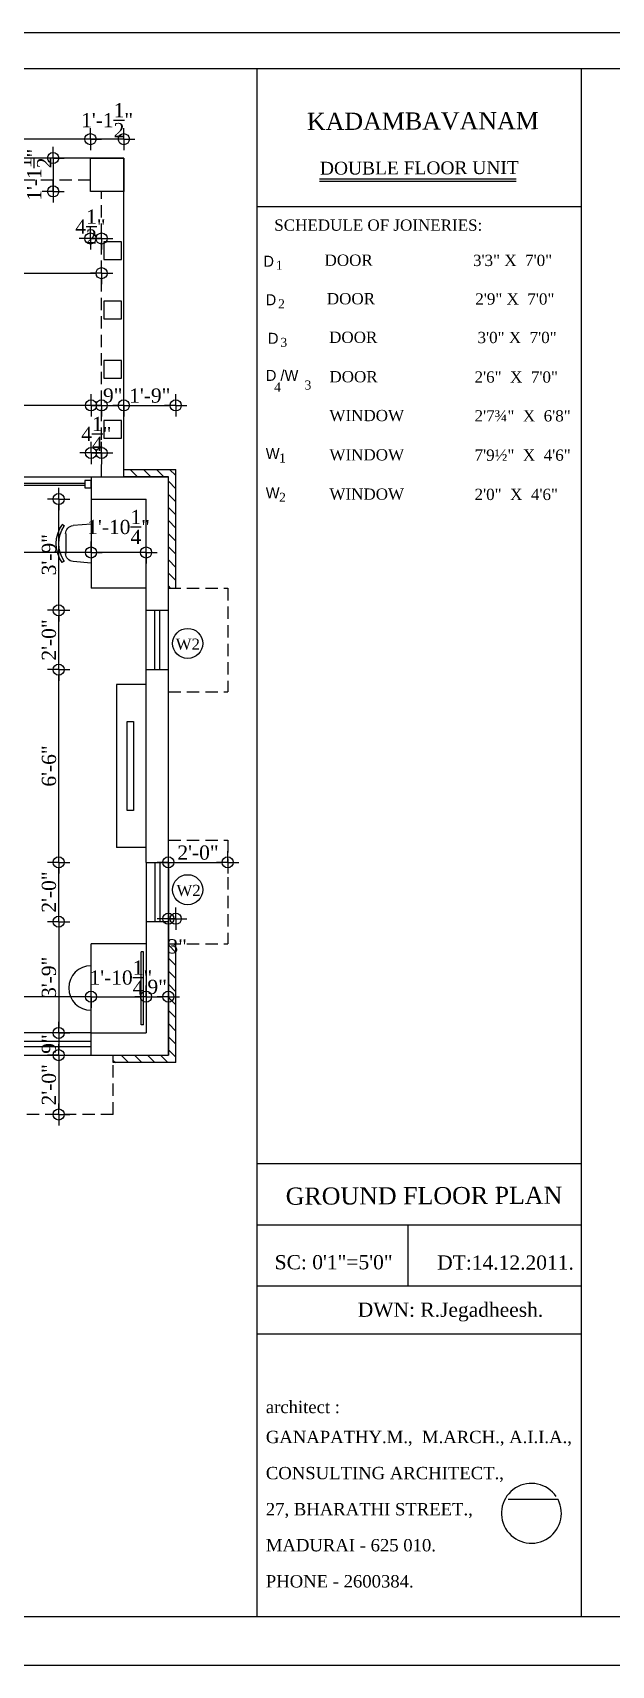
# Model space of a CAD drawing. Extents: x -4781 to 3971, y -2954 to -1072.
# Drawn here: x -1880 to -1646, y -2324 to -1663 of the extents above; entities that cross this region are included whole.
import ezdxf

# ---------------------------------------------------------------- set-up
doc = ezdxf.new("R2010")
doc.units = 0
doc.header["$LTSCALE"] = 20
doc.header["$MEASUREMENT"] = 0
doc.header["$PDMODE"] = 34
doc.linetypes.add('HIDDEN', pattern=[0.375, 0.25, -0.125])
doc.layers.get('0').update_dxf_attribs({"linetype": 'CONTINUOUS'})
doc.layers.get('DEFPOINTS').update_dxf_attribs({"linetype": 'CONTINUOUS'})
doc.layers.add('area', color=3, linetype='CONTINUOUS', plot=False)
doc.layers.add('correct', color=230, linetype='CONTINUOUS', plot=False)
for name, color, linetype in [('border', 230, 'CONTINUOUS'), ('BORTEXT', 2, 'CONTINUOUS'), ('CABINET', 1, 'CONTINUOUS'), ('DIMLINE', 254, 'CONTINUOUS'), ('FURN', 10, 'CONTINUOUS'), ('glass', 4, 'CONTINUOUS'), ('Roof lilne', 31, 'CONTINUOUS'), ('text', 2, 'CONTINUOUS'), ('TEXTS', 2, 'CONTINUOUS'), ('wall', 13, 'CONTINUOUS'), ('WINDOW', 4, 'CONTINUOUS'), ('window sill', 5, 'CONTINUOUS'), ('windowtext', 2, 'CONTINUOUS'), ('winsill', 5, 'CONTINUOUS')]:
    doc.layers.add(name, color=color, linetype=linetype)
doc.styles.add('DIMTEXT', font='times_1.ttf')
doc.styles.add('STYLE1', font='times_1.ttf')
doc.styles.add('style3', font='tt0142m_.ttf')
doc.styles.add('style4', font='times_1.ttf')
doc.styles.add('style5', font='times_1.ttf')
doc.dimstyles.new('ARCH_48_0', dxfattribs={"dimtxt": 5.75, "dimasz": 2.25, "dimexe": 0.25, "dimexo": 0, "dimgap": 1, "dimtad": 1, "dimzin": 3, "dimdsep": 46, "dimlunit": 4, "dimtxsty": 'DIMTEXT', "dimblk": 'BLK', "dimcen": 0, "dimdle": 0.09375, "dimse1": 1, "dimse2": 1, "dimclrd": 254, "dimclrt": 3, "dimadec": 1, "dimazin": 0, "dimtfac": 1, "dimtix": 1, "dimtmove": 2, "dimatfit": 3, "dimldrblk": 'NONE', "dimfxl": 0.25, "dimtvp": 1.4625, "dimtolj": 1, "dimtzin": 15, "dimarcsym": 0})

# ---------------------------------------------------------------- blocks, each defined once
blk = doc.blocks.new('BLK')
for q in [(-2, 0), (0, 2), (2, 0), (0, -2)]:
    blk.add_line((0, 0), q)
blk.add_circle((0, 0), 1)
blk = doc.blocks.new('*D109')
at = {"layer": 'DEFPOINTS', "color": 0, "lineweight": -2, "transparency": 16777216}
for p in [(-1834.55, -2022.65), (-1869.89, -2067.65), (-1860.12, -2067.65)]:
    blk.add_point(p, dxfattribs=at)
at = {"layer": 'DIMLINE', "color": 254, "lineweight": -2, "transparency": 16777216}
blk.add_line((-1869.89, -2024.9), (-1869.89, -2065.4), dxfattribs=at)
at = {"layer": 'DIMLINE', "color": 254, "lineweight": -2, "transparency": 16777216, "xscale": 2.25, "yscale": 2.25, "zscale": 2.25}
for p, rotation in [((-1869.89, -2022.65), 90), ((-1869.89, -2067.65), 270)]:
    blk.add_blockref('BLK', p, dxfattribs=dict(at, rotation=rotation))
at = {"layer": 'DIMLINE', "color": 3, "lineweight": -2, "transparency": 16777216, "insert": (-1873.82, -2045.15), "char_height": 5.75, "attachment_point": 5, "rotation": 90, "style": 'DIMTEXT'}
blk.add_mtext('\\A1;3\'-9"', dxfattribs=at)
blk = doc.blocks.new('_None')
blk = doc.blocks.new('*D110')
at = {"layer": 'DEFPOINTS', "color": 0, "lineweight": -2, "transparency": 16777216}
for p in [(-1869.89, -1998.65), (-1834.55, -1998.65), (-1834.55, -2022.65)]:
    blk.add_point(p, dxfattribs=at)
at = {"layer": 'DIMLINE', "color": 254, "lineweight": -2, "transparency": 16777216}
blk.add_line((-1869.89, -2020.4), (-1869.89, -2000.9), dxfattribs=at)
at = {"layer": 'DIMLINE', "color": 254, "lineweight": -2, "transparency": 16777216, "xscale": 2.25, "yscale": 2.25, "zscale": 2.25}
for p, rotation in [((-1869.89, -1998.65), 90), ((-1869.89, -2022.65), 270)]:
    blk.add_blockref('BLK', p, dxfattribs=dict(at, rotation=rotation))
at = {"layer": 'DIMLINE', "color": 3, "lineweight": -2, "transparency": 16777216, "insert": (-1873.81, -2010.65), "char_height": 5.75, "attachment_point": 5, "rotation": 90, "style": 'DIMTEXT'}
blk.add_mtext('\\A1;2\'-0"', dxfattribs=at)
blk = doc.blocks.new('*D111')
at = {"layer": 'DEFPOINTS', "color": 0, "lineweight": -2, "transparency": 16777216}
for p in [(-1869.89, -1920.65), (-1834.55, -1920.65), (-1830.05, -1998.65)]:
    blk.add_point(p, dxfattribs=at)
at = {"layer": 'DIMLINE', "color": 254, "lineweight": -2, "transparency": 16777216}
blk.add_line((-1869.89, -1996.4), (-1869.89, -1922.9), dxfattribs=at)
at = {"layer": 'DIMLINE', "color": 254, "lineweight": -2, "transparency": 16777216, "xscale": 2.25, "yscale": 2.25, "zscale": 2.25}
for p, rotation in [((-1869.89, -1920.65), 90), ((-1869.89, -1998.65), 270)]:
    blk.add_blockref('BLK', p, dxfattribs=dict(at, rotation=rotation))
at = {"layer": 'DIMLINE', "color": 3, "lineweight": -2, "transparency": 16777216, "insert": (-1873.81, -1959.65), "char_height": 5.75, "attachment_point": 5, "rotation": 90, "style": 'DIMTEXT'}
blk.add_mtext('\\A1;6\'-6"', dxfattribs=at)
blk = doc.blocks.new('*D112')
at = {"layer": 'DEFPOINTS', "color": 0, "lineweight": -2, "transparency": 16777216}
for p in [(-1869.89, -1896.65), (-1834.55, -1896.65), (-1834.55, -1920.65)]:
    blk.add_point(p, dxfattribs=at)
at = {"layer": 'DIMLINE', "color": 254, "lineweight": -2, "transparency": 16777216}
blk.add_line((-1869.89, -1918.4), (-1869.89, -1898.9), dxfattribs=at)
at = {"layer": 'DIMLINE', "color": 254, "lineweight": -2, "transparency": 16777216, "xscale": 2.25, "yscale": 2.25, "zscale": 2.25}
for p, rotation in [((-1869.89, -1896.65), 90), ((-1869.89, -1920.65), 270)]:
    blk.add_blockref('BLK', p, dxfattribs=dict(at, rotation=rotation))
at = {"layer": 'DIMLINE', "color": 3, "lineweight": -2, "transparency": 16777216, "insert": (-1873.81, -1908.65), "char_height": 5.75, "attachment_point": 5, "rotation": 90, "style": 'DIMTEXT'}
blk.add_mtext('\\A1;2\'-0"', dxfattribs=at)
blk = doc.blocks.new('*D113')
at = {"layer": 'DEFPOINTS', "color": 0, "lineweight": -2, "transparency": 16777216}
for p in [(-1959.14, -1851.65), (-1869.89, -1851.65), (-1834.55, -1896.65)]:
    blk.add_point(p, dxfattribs=at)
at = {"layer": 'DIMLINE', "color": 254, "lineweight": -2, "transparency": 16777216}
blk.add_line((-1869.89, -1894.4), (-1869.89, -1853.9), dxfattribs=at)
at = {"layer": 'DIMLINE', "color": 254, "lineweight": -2, "transparency": 16777216, "xscale": 2.25, "yscale": 2.25, "zscale": 2.25}
for p, rotation in [((-1869.89, -1851.65), 90), ((-1869.89, -1896.65), 270)]:
    blk.add_blockref('BLK', p, dxfattribs=dict(at, rotation=rotation))
at = {"layer": 'DIMLINE', "color": 3, "lineweight": -2, "transparency": 16777216, "insert": (-1873.82, -1874.15), "char_height": 5.75, "attachment_point": 5, "rotation": 90, "style": 'DIMTEXT'}
blk.add_mtext('\\A1;3\'-9"', dxfattribs=at)
blk = doc.blocks.new('*D114')
at = {"layer": 'DEFPOINTS', "color": 0, "lineweight": -2, "transparency": 16777216}
for p in [(-1856.8, -1850.13), (-1856.8, -1873.25), (-1834.55, -1890.49)]:
    blk.add_point(p, dxfattribs=at)
at = {"layer": 'DIMLINE', "color": 254, "lineweight": -2, "transparency": 16777216}
blk.add_line((-1836.8, -1873.25), (-1854.55, -1873.25), dxfattribs=at)
at = {"layer": 'DIMLINE', "color": 254, "lineweight": -2, "transparency": 16777216, "xscale": 2.25, "yscale": 2.25, "zscale": 2.25, "rotation": 180}
blk.add_blockref('BLK', (-1856.8, -1873.25), dxfattribs=at)
at = {"layer": 'DIMLINE', "color": 254, "lineweight": -2, "transparency": 16777216, "xscale": 2.25, "yscale": 2.25, "zscale": 2.25}
blk.add_blockref('BLK', (-1834.55, -1873.25), dxfattribs=at)
at = {"layer": 'DIMLINE', "color": 3, "lineweight": -2, "transparency": 16777216, "insert": (-1845.67, -1862.94), "char_height": 5.75, "attachment_point": 5, "style": 'DIMTEXT'}
blk.add_mtext('\\A1;1\'-10{\\H1.000000x;\\S1/4;}"', dxfattribs=at)
blk = doc.blocks.new('*D115')
at = {"layer": 'DEFPOINTS', "color": 0, "lineweight": -2, "transparency": 16777216}
for p in [(-1856.8, -1847.15), (-1950.29, -1851.65), (-1950.29, -1873.25)]:
    blk.add_point(p, dxfattribs=at)
at = {"layer": 'DIMLINE', "color": 254, "lineweight": -2, "transparency": 16777216}
blk.add_line((-1859.05, -1873.25), (-1948.04, -1873.25), dxfattribs=at)
at = {"layer": 'DIMLINE', "color": 254, "lineweight": -2, "transparency": 16777216, "xscale": 2.25, "yscale": 2.25, "zscale": 2.25, "rotation": 180}
blk.add_blockref('BLK', (-1950.29, -1873.25), dxfattribs=at)
at = {"layer": 'DIMLINE', "color": 254, "lineweight": -2, "transparency": 16777216, "xscale": 2.25, "yscale": 2.25, "zscale": 2.25}
blk.add_blockref('BLK', (-1856.8, -1873.25), dxfattribs=at)
at = {"layer": 'DIMLINE', "color": 3, "lineweight": -2, "transparency": 16777216, "insert": (-1903.54, -1865.5), "char_height": 5.75, "attachment_point": 5, "style": 'DIMTEXT'}
blk.add_mtext('\\A1;7\'-9{\\H1.000000x;\\S1/2;}"', dxfattribs=at)
blk = doc.blocks.new('*D120')
at = {"layer": 'DEFPOINTS', "color": 0, "lineweight": -2, "transparency": 16777216}
for p in [(-1834.55, -2031.65), (-1834.55, -2053), (-1856.8, -2067.65)]:
    blk.add_point(p, dxfattribs=at)
at = {"layer": 'DIMLINE', "color": 254, "lineweight": -2, "transparency": 16777216}
blk.add_line((-1854.55, -2053), (-1836.8, -2053), dxfattribs=at)
at = {"layer": 'DIMLINE', "color": 254, "lineweight": -2, "transparency": 16777216, "xscale": 2.25, "yscale": 2.25, "zscale": 2.25, "rotation": 180}
blk.add_blockref('BLK', (-1856.8, -2053), dxfattribs=at)
at = {"layer": 'DIMLINE', "color": 254, "lineweight": -2, "transparency": 16777216, "xscale": 2.25, "yscale": 2.25, "zscale": 2.25}
blk.add_blockref('BLK', (-1834.55, -2053), dxfattribs=at)
at = {"layer": 'DIMLINE', "color": 3, "lineweight": -2, "transparency": 16777216, "insert": (-1844.75, -2045.25), "char_height": 5.75, "attachment_point": 5, "style": 'DIMTEXT'}
blk.add_mtext('\\A1;1\'-10{\\H1.000000x;\\S1/4;}"', dxfattribs=at)
blk = doc.blocks.new('*D121')
at = {"layer": 'DEFPOINTS', "color": 0, "lineweight": -2, "transparency": 16777216}
for p in [(-1950.3, -2053), (-1950.3, -2067.65), (-1856.8, -2067.65)]:
    blk.add_point(p, dxfattribs=at)
at = {"layer": 'DIMLINE', "color": 254, "lineweight": -2, "transparency": 16777216}
blk.add_line((-1859.05, -2053), (-1948.05, -2053), dxfattribs=at)
at = {"layer": 'DIMLINE', "color": 254, "lineweight": -2, "transparency": 16777216, "xscale": 2.25, "yscale": 2.25, "zscale": 2.25, "rotation": 180}
blk.add_blockref('BLK', (-1950.3, -2053), dxfattribs=at)
at = {"layer": 'DIMLINE', "color": 254, "lineweight": -2, "transparency": 16777216, "xscale": 2.25, "yscale": 2.25, "zscale": 2.25}
blk.add_blockref('BLK', (-1856.8, -2053), dxfattribs=at)
at = {"layer": 'DIMLINE', "color": 3, "lineweight": -2, "transparency": 16777216, "insert": (-1903.55, -2045.25), "char_height": 5.75, "attachment_point": 5, "style": 'DIMTEXT'}
blk.add_mtext('\\A1;7\'-9{\\H1.000000x;\\S1/2;}"', dxfattribs=at)
blk = doc.blocks.new('*D135')
at = {"layer": 'DEFPOINTS', "color": 0, "lineweight": -2, "transparency": 16777216}
for p in [(-1950.29, -1813.74), (-1856.8, -1842.65), (-1950.29, -1847.15)]:
    blk.add_point(p, dxfattribs=at)
at = {"layer": 'DIMLINE', "color": 254, "lineweight": -2, "transparency": 16777216}
blk.add_line((-1859.05, -1813.74), (-1948.04, -1813.74), dxfattribs=at)
at = {"layer": 'DIMLINE', "color": 254, "lineweight": -2, "transparency": 16777216, "xscale": 2.25, "yscale": 2.25, "zscale": 2.25, "rotation": 180}
blk.add_blockref('BLK', (-1950.29, -1813.74), dxfattribs=at)
at = {"layer": 'DIMLINE', "color": 254, "lineweight": -2, "transparency": 16777216, "xscale": 2.25, "yscale": 2.25, "zscale": 2.25}
blk.add_blockref('BLK', (-1856.8, -1813.74), dxfattribs=at)
at = {"layer": 'DIMLINE', "color": 3, "lineweight": -2, "transparency": 16777216, "insert": (-1903.54, -1805.98), "char_height": 5.75, "attachment_point": 5, "style": 'DIMTEXT'}
blk.add_mtext('\\A1;7\'-9{\\H1.000000x;\\S1/2;}"', dxfattribs=at)
blk = doc.blocks.new('*D136')
at = {"layer": 'DEFPOINTS', "color": 0, "lineweight": -2, "transparency": 16777216}
for p in [(-1843.55, -1813.74), (-1852.55, -1817.66), (-1843.55, -1820.18)]:
    blk.add_point(p, dxfattribs=at)
at = {"layer": 'DIMLINE', "color": 254, "lineweight": -2, "transparency": 16777216}
blk.add_line((-1850.3, -1813.74), (-1845.8, -1813.74), dxfattribs=at)
at = {"layer": 'DIMLINE', "color": 254, "lineweight": -2, "transparency": 16777216, "xscale": 2.25, "yscale": 2.25, "zscale": 2.25, "rotation": 180}
blk.add_blockref('BLK', (-1852.55, -1813.74), dxfattribs=at)
at = {"layer": 'DIMLINE', "color": 254, "lineweight": -2, "transparency": 16777216, "xscale": 2.25, "yscale": 2.25, "zscale": 2.25}
blk.add_blockref('BLK', (-1843.55, -1813.74), dxfattribs=at)
at = {"layer": 'DIMLINE', "color": 3, "lineweight": -2, "transparency": 16777216, "insert": (-1848.05, -1809.8), "char_height": 5.75, "attachment_point": 5, "style": 'DIMTEXT'}
blk.add_mtext('\\A1;9"', dxfattribs=at)
blk = doc.blocks.new('*D140')
at = {"layer": 'DEFPOINTS', "color": 0, "lineweight": -2, "transparency": 16777216}
for p in [(-1857.05, -1706), (-1857.05, -1713.65), (-1843.55, -1713.65)]:
    blk.add_point(p, dxfattribs=at)
at = {"layer": 'DIMLINE', "color": 254, "lineweight": -2, "transparency": 16777216}
for p, q in [((-1859.3, -1706), (-1861.55, -1706)), ((-1843.55, -1706), (-1857.05, -1706)), ((-1841.3, -1706), (-1839.05, -1706))]:
    blk.add_line(p, q, dxfattribs=at)
at = {"layer": 'DIMLINE', "color": 254, "lineweight": -2, "transparency": 16777216, "xscale": 2.25, "yscale": 2.25, "zscale": 2.25}
blk.add_blockref('BLK', (-1857.05, -1706), dxfattribs=at)
at = {"layer": 'DIMLINE', "color": 254, "lineweight": -2, "transparency": 16777216, "xscale": 2.25, "yscale": 2.25, "zscale": 2.25, "rotation": 180}
blk.add_blockref('BLK', (-1843.55, -1706), dxfattribs=at)
at = {"layer": 'DIMLINE', "color": 3, "lineweight": -2, "transparency": 16777216, "insert": (-1850.3, -1698.31), "char_height": 5.75, "attachment_point": 5, "style": 'DIMTEXT'}
blk.add_mtext('\\A1;1\'-1{\\H1.000000x;\\S1/2;}"', dxfattribs=at)
blk = doc.blocks.new('*D141')
at = {"layer": 'DEFPOINTS', "color": 0, "lineweight": -2, "transparency": 16777216}
for p in [(-1968.05, -1706), (-1968.05, -1713.65), (-1857.05, -1713.65)]:
    blk.add_point(p, dxfattribs=at)
at = {"layer": 'DIMLINE', "color": 254, "lineweight": -2, "transparency": 16777216}
blk.add_line((-1859.3, -1706), (-1965.8, -1706), dxfattribs=at)
at = {"layer": 'DIMLINE', "color": 254, "lineweight": -2, "transparency": 16777216, "xscale": 2.25, "yscale": 2.25, "zscale": 2.25, "rotation": 180}
blk.add_blockref('BLK', (-1968.05, -1706), dxfattribs=at)
at = {"layer": 'DIMLINE', "color": 254, "lineweight": -2, "transparency": 16777216, "xscale": 2.25, "yscale": 2.25, "zscale": 2.25}
blk.add_blockref('BLK', (-1857.05, -1706), dxfattribs=at)
at = {"layer": 'DIMLINE', "color": 3, "lineweight": -2, "transparency": 16777216, "insert": (-1912.55, -1702.07), "char_height": 5.75, "attachment_point": 5, "style": 'DIMTEXT'}
blk.add_mtext('\\A1;9\'-3"', dxfattribs=at)
blk = doc.blocks.new('*D142')
at = {"layer": 'DEFPOINTS', "color": 0, "lineweight": -2, "transparency": 16777216}
for p in [(-1852.8, -1713.65), (-1872.13, -1727.15), (-1852.8, -1727.15)]:
    blk.add_point(p, dxfattribs=at)
at = {"layer": 'DIMLINE', "color": 254, "lineweight": -2, "transparency": 16777216}
for p, q in [((-1872.13, -1711.4), (-1872.13, -1709.15)), ((-1872.13, -1713.65), (-1872.13, -1727.15)), ((-1872.13, -1729.4), (-1872.13, -1731.65))]:
    blk.add_line(p, q, dxfattribs=at)
at = {"layer": 'DIMLINE', "color": 254, "lineweight": -2, "transparency": 16777216, "xscale": 2.25, "yscale": 2.25, "zscale": 2.25}
for p, rotation in [((-1872.13, -1713.65), 270), ((-1872.13, -1727.15), 90)]:
    blk.add_blockref('BLK', p, dxfattribs=dict(at, rotation=rotation))
at = {"layer": 'DIMLINE', "color": 3, "lineweight": -2, "transparency": 16777216, "insert": (-1879.82, -1720.4), "char_height": 5.75, "attachment_point": 5, "rotation": 90, "style": 'DIMTEXT'}
blk.add_mtext('\\A1;1\'-1{\\H1.000000x;\\S1/2;}"', dxfattribs=at)
blk = doc.blocks.new('*D143')
at = {"layer": 'DEFPOINTS', "color": 0, "lineweight": -2, "transparency": 16777216}
for p in [(-1857.05, -1727.15), (-1852.55, -1727.15), (-1857.05, -1746.19)]:
    blk.add_point(p, dxfattribs=at)
at = {"layer": 'DIMLINE', "color": 254, "lineweight": -2, "transparency": 16777216}
for p, q in [((-1859.3, -1746.19), (-1861.55, -1746.19)), ((-1852.55, -1746.19), (-1857.05, -1746.19)), ((-1850.3, -1746.19), (-1848.05, -1746.19))]:
    blk.add_line(p, q, dxfattribs=at)
at = {"layer": 'DIMLINE', "color": 254, "lineweight": -2, "transparency": 16777216, "xscale": 2.25, "yscale": 2.25, "zscale": 2.25}
blk.add_blockref('BLK', (-1857.05, -1746.19), dxfattribs=at)
at = {"layer": 'DIMLINE', "color": 254, "lineweight": -2, "transparency": 16777216, "xscale": 2.25, "yscale": 2.25, "zscale": 2.25, "rotation": 180}
blk.add_blockref('BLK', (-1852.55, -1746.19), dxfattribs=at)
at = {"layer": 'DIMLINE', "color": 3, "lineweight": -2, "transparency": 16777216, "insert": (-1857.05, -1741.36), "char_height": 5.75, "attachment_point": 5, "style": 'DIMTEXT'}
blk.add_mtext('\\A1;4{\\H1.000000x;\\S1/2;}"', dxfattribs=at)
blk = doc.blocks.new('*D146')
at = {"layer": 'DEFPOINTS', "color": 0, "lineweight": -2, "transparency": 16777216}
for p in [(-1822.55, -1813.74), (-1843.55, -1841.15), (-1822.55, -1839.65)]:
    blk.add_point(p, dxfattribs=at)
at = {"layer": 'DIMLINE', "color": 254, "lineweight": -2, "transparency": 16777216}
blk.add_line((-1841.3, -1813.74), (-1824.8, -1813.74), dxfattribs=at)
at = {"layer": 'DIMLINE', "color": 254, "lineweight": -2, "transparency": 16777216, "xscale": 2.25, "yscale": 2.25, "zscale": 2.25, "rotation": 180}
blk.add_blockref('BLK', (-1843.55, -1813.74), dxfattribs=at)
at = {"layer": 'DIMLINE', "color": 254, "lineweight": -2, "transparency": 16777216, "xscale": 2.25, "yscale": 2.25, "zscale": 2.25}
blk.add_blockref('BLK', (-1822.55, -1813.74), dxfattribs=at)
at = {"layer": 'DIMLINE', "color": 3, "lineweight": -2, "transparency": 16777216, "insert": (-1833.05, -1809.8), "char_height": 5.75, "attachment_point": 5, "style": 'DIMTEXT'}
blk.add_mtext('\\A1;1\'-9"', dxfattribs=at)
blk = doc.blocks.new('*D159')
at = {"layer": 'DEFPOINTS', "color": 0, "lineweight": -2, "transparency": 16777216}
for p in [(-1880.06, -2067.65), (-1880.06, -2076.65), (-1869.89, -2076.65)]:
    blk.add_point(p, dxfattribs=at)
at = {"layer": 'DIMLINE', "color": 254, "lineweight": -2, "transparency": 16777216}
blk.add_line((-1869.89, -2069.9), (-1869.89, -2074.4), dxfattribs=at)
at = {"layer": 'DIMLINE', "color": 254, "lineweight": -2, "transparency": 16777216, "xscale": 2.25, "yscale": 2.25, "zscale": 2.25}
for p, rotation in [((-1869.89, -2067.65), 90), ((-1869.89, -2076.65), 270)]:
    blk.add_blockref('BLK', p, dxfattribs=dict(at, rotation=rotation))
at = {"layer": 'DIMLINE', "color": 3, "lineweight": -2, "transparency": 16777216, "insert": (-1873.82, -2072.15), "char_height": 5.75, "attachment_point": 5, "rotation": 90, "style": 'DIMTEXT'}
blk.add_mtext('\\A1;9"', dxfattribs=at)
blk = doc.blocks.new('*D160')
at = {"layer": 'DEFPOINTS', "color": 0, "lineweight": -2, "transparency": 16777216}
for p in [(-1865.39, -2076.65), (-1869.89, -2100.65), (-1865.39, -2100.65)]:
    blk.add_point(p, dxfattribs=at)
at = {"layer": 'DIMLINE', "color": 254, "lineweight": -2, "transparency": 16777216}
blk.add_line((-1869.89, -2078.9), (-1869.89, -2098.4), dxfattribs=at)
at = {"layer": 'DIMLINE', "color": 254, "lineweight": -2, "transparency": 16777216, "xscale": 2.25, "yscale": 2.25, "zscale": 2.25}
for p, rotation in [((-1869.89, -2076.65), 90), ((-1869.89, -2100.65), 270)]:
    blk.add_blockref('BLK', p, dxfattribs=dict(at, rotation=rotation))
at = {"layer": 'DIMLINE', "color": 3, "lineweight": -2, "transparency": 16777216, "insert": (-1873.81, -2088.65), "char_height": 5.75, "attachment_point": 5, "rotation": 90, "style": 'DIMTEXT'}
blk.add_mtext('\\A1;2\'-0"', dxfattribs=at)
blk = doc.blocks.new('A$C10F2659E')
at = {"layer": 'CABINET'}
for p, q in [((0, 15.78), (7.3, 15.14)), ((10.81, 14.93), (11.7, 15.54)), ((10.27, 3.87), (10.27, 11.9)), ((0, 0), (7.3, 0.63)), ((10.81, 0.85), (11.7, 0.23))]:
    blk.add_line(p, q, dxfattribs=at)
at = {"layer": 'CABINET', "extrusion": (0, 0, -1)}
for centre, major_axis, start_param, end_param in [((7.02, 11.9), (2.3, 2.3), -0.69866, 0.785398), ((0.52, 7.89), (-8.82, 8.82), 1.756144, 2.956245), ((0.52, 7.89), (-9.58, 9.58), 1.756144, 2.956245), ((7.02, 3.87), (-2.3, 2.3), 2.356194, 3.840252)]:
    blk.add_ellipse(centre, major_axis=major_axis, ratio=1, start_param=start_param, end_param=end_param, dxfattribs=at)
blk = doc.blocks.new('*D234')
at = {"layer": 'DEFPOINTS', "color": 0, "lineweight": -2, "transparency": 16777216}
for p in [(-1825.55, -1969.04), (-1822.55, -2021.45), (-1822.55, -2035.36)]:
    blk.add_point(p, dxfattribs=at)
at = {"layer": 'DIMLINE', "color": 254, "lineweight": -2, "transparency": 16777216}
for p, q in [((-1827.8, -2021.45), (-1830.05, -2021.45)), ((-1825.55, -2021.45), (-1822.55, -2021.45)), ((-1820.3, -2021.45), (-1818.05, -2021.45))]:
    blk.add_line(p, q, dxfattribs=at)
at = {"layer": 'DIMLINE', "color": 254, "lineweight": -2, "transparency": 16777216, "xscale": 2.25, "yscale": 2.25, "zscale": 2.25}
blk.add_blockref('BLK', (-1825.55, -2021.45), dxfattribs=at)
at = {"layer": 'DIMLINE', "color": 254, "lineweight": -2, "transparency": 16777216, "xscale": 2.25, "yscale": 2.25, "zscale": 2.25, "rotation": 180}
blk.add_blockref('BLK', (-1822.55, -2021.45), dxfattribs=at)
at = {"layer": 'DIMLINE', "color": 3, "lineweight": -2, "transparency": 16777216, "insert": (-1821.98, -2032.64), "char_height": 5.75, "attachment_point": 5, "style": 'DIMTEXT'}
blk.add_mtext('\\A1;3"', dxfattribs=at)
blk = doc.blocks.new('*D235')
at = {"layer": 'DEFPOINTS', "color": 0, "lineweight": -2, "transparency": 16777216}
for p in [(-1825.55, -2053), (-1834.55, -2063.15), (-1825.55, -2063.15)]:
    blk.add_point(p, dxfattribs=at)
at = {"layer": 'DIMLINE', "color": 254, "lineweight": -2, "transparency": 16777216}
blk.add_line((-1832.3, -2053), (-1827.8, -2053), dxfattribs=at)
at = {"layer": 'DIMLINE', "color": 254, "lineweight": -2, "transparency": 16777216, "xscale": 2.25, "yscale": 2.25, "zscale": 2.25, "rotation": 180}
blk.add_blockref('BLK', (-1834.55, -2053), dxfattribs=at)
at = {"layer": 'DIMLINE', "color": 254, "lineweight": -2, "transparency": 16777216, "xscale": 2.25, "yscale": 2.25, "zscale": 2.25}
blk.add_blockref('BLK', (-1825.55, -2053), dxfattribs=at)
at = {"layer": 'DIMLINE', "color": 3, "lineweight": -2, "transparency": 16777216, "insert": (-1830.05, -2049.07), "char_height": 5.75, "attachment_point": 5, "style": 'DIMTEXT'}
blk.add_mtext('\\A1;9"', dxfattribs=at)
blk = doc.blocks.new('*D236')
at = {"layer": 'DEFPOINTS', "color": 0, "lineweight": -2, "transparency": 16777216}
for p in [(-1852.55, -1760.24), (-1972.55, -1771.74), (-1852.55, -1784.9)]:
    blk.add_point(p, dxfattribs=at)
at = {"layer": 'DIMLINE', "color": 254, "lineweight": -2, "transparency": 16777216}
blk.add_line((-1970.3, -1760.24), (-1854.8, -1760.24), dxfattribs=at)
at = {"layer": 'DIMLINE', "color": 254, "lineweight": -2, "transparency": 16777216, "xscale": 2.25, "yscale": 2.25, "zscale": 2.25, "rotation": 180}
blk.add_blockref('BLK', (-1972.55, -1760.24), dxfattribs=at)
at = {"layer": 'DIMLINE', "color": 254, "lineweight": -2, "transparency": 16777216, "xscale": 2.25, "yscale": 2.25, "zscale": 2.25}
blk.add_blockref('BLK', (-1852.55, -1760.24), dxfattribs=at)
at = {"layer": 'DIMLINE', "color": 3, "lineweight": -2, "transparency": 16777216, "insert": (-1912.55, -1756.32), "char_height": 5.75, "attachment_point": 5, "style": 'DIMTEXT'}
blk.add_mtext('\\A1;10\'-0"', dxfattribs=at)
blk = doc.blocks.new('*D363')
at = {"layer": 'DEFPOINTS', "color": 0, "lineweight": -2, "transparency": 16777216}
for p in [(-1852.55, -1832.99), (-1856.8, -1842.65), (-1852.55, -1842.65)]:
    blk.add_point(p, dxfattribs=at)
at = {"layer": 'DIMLINE', "color": 254, "lineweight": -2, "transparency": 16777216}
for p, q in [((-1859.05, -1832.99), (-1861.3, -1832.99)), ((-1856.8, -1832.99), (-1852.55, -1832.99)), ((-1850.3, -1832.99), (-1848.05, -1832.99))]:
    blk.add_line(p, q, dxfattribs=at)
at = {"layer": 'DIMLINE', "color": 254, "lineweight": -2, "transparency": 16777216, "xscale": 2.25, "yscale": 2.25, "zscale": 2.25}
blk.add_blockref('BLK', (-1856.8, -1832.99), dxfattribs=at)
at = {"layer": 'DIMLINE', "color": 254, "lineweight": -2, "transparency": 16777216, "xscale": 2.25, "yscale": 2.25, "zscale": 2.25, "rotation": 180}
blk.add_blockref('BLK', (-1852.55, -1832.99), dxfattribs=at)
at = {"layer": 'DIMLINE', "color": 3, "lineweight": -2, "transparency": 16777216, "insert": (-1854.67, -1825.29), "char_height": 5.75, "attachment_point": 5, "style": 'DIMTEXT'}
blk.add_mtext('\\A1;4{\\H1.000000x;\\S1/4;}"', dxfattribs=at)
blk = doc.blocks.new('*D493')
at = {"layer": 'DEFPOINTS', "color": 0, "lineweight": -2, "transparency": 16777216}
for p in [(-1825.55, -1981.84), (-1801.55, -1998.65), (-1801.55, -2018.62)]:
    blk.add_point(p, dxfattribs=at)
at = {"layer": 'DIMLINE', "color": 254, "lineweight": -2, "transparency": 16777216}
blk.add_line((-1823.3, -1998.65), (-1803.8, -1998.65), dxfattribs=at)
at = {"layer": 'DIMLINE', "color": 254, "lineweight": -2, "transparency": 16777216, "xscale": 2.25, "yscale": 2.25, "zscale": 2.25, "rotation": 180}
blk.add_blockref('BLK', (-1825.55, -1998.65), dxfattribs=at)
at = {"layer": 'DIMLINE', "color": 254, "lineweight": -2, "transparency": 16777216, "xscale": 2.25, "yscale": 2.25, "zscale": 2.25}
blk.add_blockref('BLK', (-1801.55, -1998.65), dxfattribs=at)
at = {"layer": 'DIMLINE', "color": 3, "lineweight": -2, "transparency": 16777216, "insert": (-1813.55, -1994.73), "char_height": 5.75, "attachment_point": 5, "style": 'DIMTEXT'}
blk.add_mtext('\\A1;2\'-0"', dxfattribs=at)

msp = doc.modelspace()

# ---------------------------------------------------------------- hatches: boundary and pattern name
at = {"lineweight": -2}
h = msp.add_hatch(dxfattribs=at)
h.set_pattern_fill('ANSI31', color=8, scale=30, style=0)
h.set_pattern_definition([(135, (-4116.0925, -1001.7172), (2.6516504, 2.6516504), [])])
h.paths.add_polyline_path([(-1822.546, -1887.654), (-1822.546, -1839.654), (-1843.546, -1839.654), (-1843.546, -1842.654), (-1825.546, -1842.654), (-1825.546, -1887.654)])
h = msp.add_hatch(dxfattribs=at)
h.set_pattern_fill('ANSI31', color=8, scale=30, style=0)
h.set_pattern_definition([(135, (-4117.7175, -1002.0834), (2.6516504, 2.6516504), [])])
h.paths.add_polyline_path([(-1838.337, -2052.854), (-1838.349, -2052.752), (-1838.671, -2055.541)])
h.paths.add_polyline_path([(-1847.796, -2079.654), (-1822.546, -2079.654), (-1822.546, -2031.654), (-1825.546, -2031.654), (-1825.546, -2076.654), (-1847.796, -2076.654)])

# ---------------------------------------------------------------- linework, layer by layer
for p, q in [((-1857.046, -1713.654), (-1968.046, -1713.654)), ((-1843.546, -1842.654), (-1843.546, -1727.154)), ((-1950.291, -1842.654), (-1856.796, -1842.654))]:
    msp.add_line(p, q)
at = {"linetype": 'HIDDEN'}
for p, q in [((-1857.046, -1722.654), (-1968.046, -1722.654)), ((-1852.546, -1842.654), (-1852.546, -1727.154))]:
    msp.add_line(p, q, dxfattribs=at)
at = {"lineweight": -2}
for points in [[(-1851.646, -1754.754), (-1844.446, -1754.754), (-1844.446, -1747.554), (-1851.646, -1747.554)], [(-1851.646, -1778.754), (-1844.446, -1778.754), (-1844.446, -1771.554), (-1851.646, -1771.554)], [(-1851.646, -1802.754), (-1844.446, -1802.754), (-1844.446, -1795.554), (-1851.646, -1795.554)], [(-1851.646, -1827.054), (-1844.446, -1827.054), (-1844.446, -1819.854), (-1851.646, -1819.854)]]:
    msp.add_lwpolyline(points, close=True, dxfattribs=at)
at = {"color": 2, "lineweight": -2}
msp.add_lwpolyline([(-1859.296, -1847.154), (-1856.796, -1847.154), (-1856.796, -1844.154), (-1859.296, -1844.154)], close=True, dxfattribs=at)
at = {"layer": 'area', "lineweight": -2}
msp.add_lwpolyline([(-2272.546, -1713.654), (-2272.546, -1842.654), (-2290.546, -1842.654), (-2290.546, -2076.654), (-2156.796, -2076.654), (-2156.796, -2145.654), (-1959.296, -2145.654), (-1959.296, -2076.654), (-1825.546, -2076.654), (-1825.546, -1842.654), (-1843.546, -1842.654), (-1843.546, -1713.654), (-1981.546, -1713.654), (-1981.546, -1737.654), (-2134.546, -1737.654), (-2134.546, -1713.654), (-2272.546, -1713.654)], dxfattribs=at)
at = {"layer": 'border', "lineweight": -2}
for p, q in [((-2327.034, -1677.366), (428.566, -1677.366)), ((-2327.034, -2303.821), (428.566, -2303.821))]:
    msp.add_line(p, q, dxfattribs=at)
at = {"layer": 'border', "color": 13}
for p, q in [((-1789.822, -1677.366), (-1789.822, -2303.821)), ((-1658.591, -1677.366), (-1658.591, -2303.821)), ((-1789.822, -1733.24), (-1658.591, -1733.24)), ((-1789.822, -2120.548), (-1658.591, -2120.548)), ((-1789.822, -2145.368), (-1658.591, -2145.368)), ((-1728.756, -2145.368), (-1728.756, -2170)), ((-1789.776, -2170), (-1658.591, -2170)), ((-1789.822, -2189.421), (-1658.591, -2189.421))]:
    msp.add_line(p, q, dxfattribs=at)
at = {"layer": 'BORTEXT'}
msp.add_lwpolyline([(-1668.669, -2255.276, 34.7524071), (-1667.961, -2256.475), (-1688.076, -2256.475)], format="xyb", dxfattribs=at)
at = {"layer": 'CABINET'}
for p, q in [((-1856.796, -1851.654), (-1856.796, -1887.654)), ((-1834.546, -1887.654), (-1856.796, -1887.654)), ((-1846.546, -1926.654), (-1846.546, -1992.654)), ((-1834.546, -1926.654), (-1846.546, -1926.654)), ((-1834.546, -1992.654), (-1846.546, -1992.654)), ((-1834.546, -2031.654), (-1856.796, -2031.654)), ((-1856.796, -2067.654), (-1856.796, -2031.654))]:
    msp.add_line(p, q, dxfattribs=at)
msp.add_lwpolyline([(-1842.188, -1941.616), (-1839.611, -1941.616), (-1839.611, -1977.692), (-1842.188, -1977.692)], close=True, dxfattribs=at)
at = {"layer": 'correct', "color": 3, "lineweight": -2}
msp.add_lwpolyline([(-2327.034, -1662.913), (-299.381, -1662.913), (-299.381, -2323.553), (-2327.034, -2323.553)], close=True, dxfattribs=at)
at = {"layer": 'FURN'}
msp.add_arc((-1856.796, -2049.475), 9, 90, 270, dxfattribs=at)
at = {"layer": 'glass'}
for p, q in [((-1836.546, -2064.416), (-1836.546, -2034.892)), ((-1835.546, -2034.892), (-1836.546, -2034.892)), ((-1835.546, -2064.416), (-1835.546, -2034.892)), ((-1835.546, -2064.416), (-1836.546, -2064.416))]:
    msp.add_line(p, q, dxfattribs=at)
at = {"layer": 'glass', "lineweight": -2}
msp.add_lwpolyline([(-1859.296, -1846.095), (-1886.046, -1846.095), (-1886.046, -1845.213), (-1859.296, -1845.213)], close=True, dxfattribs=at)
at = {"layer": 'Roof lilne', "linetype": 'HIDDEN'}
for p, q in [((-1825.546, -1887.654), (-1801.546, -1887.654)), ((-1801.546, -1887.654), (-1801.546, -1929.654)), ((-1825.546, -1929.654), (-1801.546, -1929.654)), ((-1825.546, -1989.654), (-1801.546, -1989.654)), ((-1801.546, -1989.654), (-1801.546, -2031.654)), ((-1825.546, -2031.654), (-1801.546, -2031.654)), ((-1847.796, -2100.654), (-1847.796, -2079.654)), ((-1847.796, -2100.654), (-1959.296, -2100.654))]:
    msp.add_line(p, q, dxfattribs=at)
at = {"layer": 'TEXTS', "color": 7}
for p, q in [((-1684.927, -1722.188), (-1764.478, -1722.188)), ((-1684.927, -1723.18), (-1764.478, -1723.18))]:
    msp.add_line(p, q, dxfattribs=at)
at = {"layer": 'wall'}
for p, q in [((-1856.796, -1842.654), (-1856.796, -1851.654)), ((-1843.546, -1839.654), (-1822.546, -1839.654)), ((-1825.546, -1896.654), (-1825.546, -1842.654)), ((-1834.546, -1896.654), (-1834.546, -1851.654)), ((-1825.546, -1887.654), (-1822.546, -1887.654)), ((-1834.546, -1896.654), (-1825.546, -1896.654)), ((-1834.546, -1998.654), (-1834.546, -1920.654)), ((-1834.546, -1920.654), (-1825.546, -1920.654)), ((-1825.546, -1998.654), (-1825.546, -1920.654)), ((-1834.546, -1998.654), (-1825.546, -1998.654)), ((-1825.546, -2022.654), (-1834.546, -2022.654)), ((-1834.546, -2022.654), (-1834.546, -2067.654)), ((-1825.546, -2022.654), (-1825.546, -2076.654)), ((-1825.546, -2031.654), (-1822.546, -2031.654)), ((-1822.546, -2079.654), (-1822.546, -2031.654)), ((-1856.796, -2076.654), (-1856.796, -2067.654)), ((-1847.796, -2079.654), (-1847.796, -2076.654)), ((-1822.546, -2079.654), (-1847.796, -2079.654))]:
    msp.add_line(p, q, dxfattribs=at)
at = {"layer": 'wall', "lineweight": -2}
for p, q in [((-1856.796, -1842.654), (-1825.546, -1842.654)), ((-1843.546, -1842.654), (-1843.546, -1839.654)), ((-1822.546, -1887.654), (-1822.546, -1839.654)), ((-1856.796, -1851.654), (-1834.546, -1851.654)), ((-1856.796, -2067.654), (-1834.546, -2067.654)), ((-1856.796, -2076.654), (-1825.546, -2076.654))]:
    msp.add_line(p, q, dxfattribs=at)
msp.add_lwpolyline([(-1843.546, -1727.154), (-1857.046, -1727.154), (-1857.046, -1713.654), (-1843.546, -1713.654), (-1843.546, -1727.154)], dxfattribs=at)
at = {"layer": 'WINDOW', "color": 4}
for p, q in [((-1831.046, -1920.654), (-1831.046, -1896.654)), ((-1829.046, -1920.654), (-1829.046, -1896.654)), ((-1831.046, -1998.654), (-1831.046, -2022.654)), ((-1829.046, -1998.654), (-1829.046, -2022.654))]:
    msp.add_line(p, q, dxfattribs=at)
at = {"layer": 'WINDOW'}
for p, q in [((-1856.796, -2071.154), (-1950.296, -2071.154)), ((-1950.296, -2073.154), (-1856.796, -2073.154))]:
    msp.add_line(p, q, dxfattribs=at)
at = {"layer": 'window sill'}
for p, q in [((-1856.796, -2067.654), (-1950.296, -2067.654)), ((-1950.296, -2076.654), (-1856.796, -2076.654))]:
    msp.add_line(p, q, dxfattribs=at)
at = {"layer": 'windowtext', "color": 7}
for centre in [(-1817.726, -1910.058), (-1817.726, -2009.707)]:
    msp.add_circle(centre, 6.084, dxfattribs=at)
at = {"layer": 'winsill'}
for p, q in [((-1834.546, -1920.654), (-1834.546, -1896.654)), ((-1825.546, -1920.654), (-1825.546, -1896.654)), ((-1834.546, -1998.654), (-1834.546, -2022.654)), ((-1825.546, -1998.654), (-1825.546, -2022.654))]:
    msp.add_line(p, q, dxfattribs=at)

# ---------------------------------------------------------------- block references
at = {"layer": 'FURN', "rotation": 180}
msp.add_blockref('A$C10F2659E', (-1856.796, -1861.767), dxfattribs=at)

# ---------------------------------------------------------------- texts
at = {"layer": 'BORTEXT', "color": 7, "style": 'style5'}
for s, p in [('SC: 0\'1"=5\'0"', (-1782.553, -2163.307)), ('DT:14.12.2011.', (-1716.814, -2163.438)), ('DWN: R.Jegadheesh.', (-1748.952, -2182.526))]:
    msp.add_text(s, height=5.75, dxfattribs=at).set_placement(p)
at = {"layer": 'BORTEXT', "style": 'style5'}
for s, p in [('architect :', (-1786.123, -2221.508)), ('GANAPATHY.M.,  M.ARCH., A.I.I.A.,', (-1786.123, -2233.646)), ('CONSULTING ARCHITECT.,', (-1786.123, -2248.256)), ('27, BHARATHI STREET.,', (-1786.123, -2262.866)), ('MADURAI - 625 010.', (-1786.123, -2277.436)), ('PHONE - 2600384.', (-1786.123, -2292.046))]:
    msp.add_text(s, height=5, dxfattribs=at).set_placement(p)
at = {"layer": 'text'}
for s, height, style, p in [('SCHEDULE OF JOINERIES:  ', 4.55625, 'style4', (-1782.705, -1743.06)), ('D', 4.435, 'style3', (-1787.115, -1757.62)), ('DOOR', 4.5563, 'style4', (-1762.376, -1757.255)), ('       3\'3" X  7\'0"', 4.55625, 'style4', (-1714.378, -1757.348)), ('D', 4.435, 'style3', (-1786.197, -1773.214)), ('DOOR', 4.5563, 'style4', (-1761.458, -1772.849)), ('       2\'9" X  7\'0"', 4.55625, 'style4', (-1713.46, -1772.942)), ('D', 4.435, 'style3', (-1785.279, -1788.809)), ('DOOR', 4.5563, 'style4', (-1760.54, -1788.444)), ('       3\'0" X  7\'0"', 4.55625, 'style4', (-1712.543, -1788.537)), ('D /W', 4.4352, 'style3', (-1786.148, -1803.813)), ('DOOR', 4.5563, 'style4', (-1760.412, -1804.408)), ('2\'6"  X  7\'0"', 4.55625, 'style4', (-1701.709, -1804.532)), ('WINDOW', 4.5563, 'style4', (-1760.412, -1820.114)), ('2\'7¾"  X  6\'8"', 4.55625, 'style4', (-1701.709, -1820.237)), ('W', 4.435, 'style3', (-1786.148, -1835.416)), ('WINDOW', 4.5563, 'style4', (-1760.412, -1836.01)), ('7\'9½"  X  4\'6"', 4.55625, 'style4', (-1701.709, -1836.134)), ('W', 4.435, 'style3', (-1786.148, -1851.313)), ('WINDOW', 4.5563, 'style4', (-1760.412, -1851.907)), ('2\'0"  X  4\'6"', 4.55625, 'style4', (-1701.709, -1852.031))]:
    msp.add_text(s, height=height, dxfattribs=dict(at, style=style)).set_placement(p)
at = {"layer": 'text', "color": 7, "style": 'style4'}
for s, p in [('1', (-1782.082, -1758.87)), ('2', (-1781.165, -1774.465)), ('3', (-1780.247, -1790.059)), ('4', (-1782.755, -1808.123)), ('3', (-1770.46, -1807.317)), ('1', (-1780.76, -1836.851)), ('2', (-1780.76, -1852.748))]:
    msp.add_text(s, height=3.645, dxfattribs=at).set_placement(p)
at = {"layer": 'TEXTS', "style": 'STYLE1'}
for s, p in [('KADAMBAVANAM', (-1769.503, -1702.301)), ('GROUND FLOOR PLAN', (-1778.079, -2137.184))]:
    msp.add_text(s, height=6.94286, rotation=0.208415, dxfattribs=at).set_placement(p)
at = {"layer": 'TEXTS', "color": 7, "style": 'STYLE1'}
msp.add_text('DOUBLE FLOOR UNIT', height=5.20714, rotation=0.208415, dxfattribs=at).set_placement((-1764.234, -1720.38))
at = {"layer": 'windowtext', "style": 'style5'}
for p in [(-1822.564, -1912.578), (-1822.252, -2012.228)]:
    msp.add_text('W2', height=4.4913, dxfattribs=at).set_placement(p)

# ---------------------------------------------------------------- dimensions: what is measured, and where the dimension line sits
at = {"layer": 'DIMLINE', "lineweight": -2}
for base, p1, p2, angle, picture, middle in [((-1857.046, -1706.002), (-1843.546, -1713.654), (-1857.046, -1713.654), 180, '*D140', (-1850.296, -1698.306)), ((-1968.046, -1706.002), (-1857.046, -1713.654), (-1968.046, -1713.654), 180, '*D141', (-1912.546, -1702.069)), ((-1872.129, -1727.154), (-1852.796, -1713.654), (-1852.796, -1727.154), 90, '*D142', (-1879.825, -1720.404)), ((-1950.29126, -1813.73677), (-1856.79627, -1842.65413), (-1950.29126, -1847.15413), 180, '*D135', (-1903.54377, -1805.98283)), ((-1843.546, -1813.737), (-1852.546, -1817.662), (-1843.546, -1820.179), 180, '*D136', (-1848.046, -1809.804)), ((-1869.886, -1851.654), (-1834.546, -1896.654), (-1959.136, -1851.654), 90, '*D113', (-1873.819, -1874.154)), ((-1950.29126, -1873.25396), (-1856.79627, -1847.15413), (-1950.29126, -1851.65413), 180, '*D115', (-1903.54377, -1865.50003)), ((-1869.886, -1896.654), (-1834.546, -1920.654), (-1834.546, -1896.654), 90, '*D112', (-1873.811, -1908.654)), ((-1869.886, -1920.654), (-1830.046, -1998.654), (-1834.546, -1920.654), 90, '*D111', (-1873.811, -1959.654)), ((-1869.886, -1998.654), (-1834.546, -2022.654), (-1834.546, -1998.654), 90, '*D110', (-1873.811, -2010.654)), ((-1869.886, -2067.654), (-1834.546, -2022.654), (-1860.117, -2067.654), 90, '*D109', (-1873.819, -2045.154)), ((-1950.296, -2053), (-1856.796, -2067.654), (-1950.296, -2067.654), 180, '*D121', (-1903.546, -2045.246)), ((-1869.886, -2076.654), (-1880.056, -2067.654), (-1880.056, -2076.654), 90, '*D159', (-1873.819, -2072.154)), ((-1869.886, -2100.654), (-1865.386, -2076.654), (-1865.386, -2100.654), 90, '*D160', (-1873.811, -2088.654))]:
    dim = msp.add_linear_dim(base=base, p1=p1, p2=p2, angle=angle, dimstyle='ARCH_48_0', override={"dimfxl": 0.18}, dxfattribs=at)
    dim.commit()
    dim.dimension.update_dxf_attribs({"geometry": picture, "text_midpoint": middle})
for base, p1, p2, picture, middle in [((-1857.046, -1746.185), (-1852.546, -1727.154), (-1857.046, -1727.154), '*D143', (-1857.046, -1741.359)), ((-1856.796, -1873.254), (-1834.546, -1890.495), (-1856.796, -1850.127), '*D114', (-1845.671, -1862.941)), ((-1834.546, -2053), (-1856.796, -2067.654), (-1834.546, -2031.654), '*D120', (-1844.752, -2045.254))]:
    dim = msp.add_linear_dim(base=base, p1=p1, p2=p2, angle=180, dimstyle='ARCH_48_0', override={"dimfxl": 0.18}, dxfattribs=at)
    dim.commit()
    dim.dimension.update_dxf_attribs({"geometry": picture, "text_midpoint": middle, "dimtype": 160})
for base, p1, p2, picture, middle in [((-1852.546, -1760.243), (-1972.546, -1771.739), (-1852.546, -1784.904), '*D236', (-1912.546, -1756.319)), ((-1822.546, -1813.737), (-1843.546, -1841.154), (-1822.546, -1839.654), '*D146', (-1833.046, -1809.804)), ((-1825.546, -2053), (-1834.546, -2063.154), (-1825.546, -2063.154), '*D235', (-1830.046, -2049.067))]:
    dim = msp.add_linear_dim(base=base, p1=p1, p2=p2, dimstyle='ARCH_48_0', override={"dimfxl": 0.18}, dxfattribs=at)
    dim.commit()
    dim.dimension.update_dxf_attribs({"geometry": picture, "text_midpoint": middle})
for base, p1, p2, picture, middle in [((-1852.546, -1832.985), (-1856.796, -1842.654), (-1852.546, -1842.654), '*D363', (-1854.671, -1825.289)), ((-1801.546, -1998.654), (-1825.546, -1981.841), (-1801.546, -2018.621), '*D493', (-1813.546, -1994.729))]:
    dim = msp.add_linear_dim(base=base, p1=p1, p2=p2, dimstyle='ARCH_48_0', dxfattribs=at)
    dim.commit()
    dim.dimension.update_dxf_attribs({"geometry": picture, "text_midpoint": middle})
dim = msp.add_linear_dim(base=(-1822.546, -2021.447), p1=(-1825.546, -1969.04), p2=(-1822.546, -2035.363), dimstyle='ARCH_48_0', override={"dimfxl": 0.18}, dxfattribs=at)
dim.commit()
dim.dimension.update_dxf_attribs({"geometry": '*D234', "text_midpoint": (-1821.979, -2032.643), "dimtype": 160})

doc.saveas('drawing.dxf')
